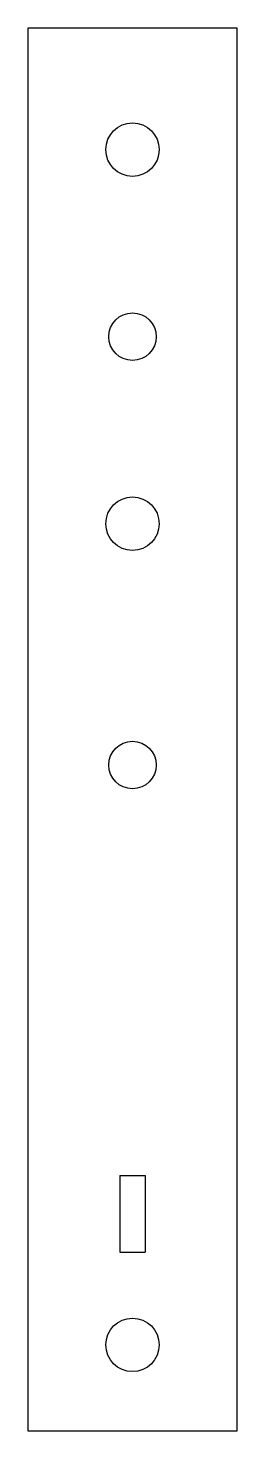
# Model space of a CAD drawing. Header units: millimetres. Extents: x 0 to 56, y 0 to 375.
import ezdxf

# ---------------------------------------------------------------- set-up
doc = ezdxf.new("R2010")
doc.units = ezdxf.units.MM

msp = doc.modelspace()

# ---------------------------------------------------------------- linework, layer by layer
for p, q in [((0, 375), (0, 0)), ((56, 375), (0, 375)), ((56, 0), (56, 375)), ((24.575, 68.25), (24.575, 47.75)), ((24.575, 68.25), (31.425, 68.25)), ((31.425, 68.25), (31.425, 47.75)), ((24.575, 47.75), (31.425, 47.75)), ((0, 0), (56, 0))]:
    msp.add_line(p, q)
for centre, radius in [((28, 342.5), 7.15), ((28, 292.5), 6.35), ((28, 242.5), 7.15), ((28, 178), 6.35), ((28, 23), 7.15)]:
    msp.add_circle(centre, radius)

doc.saveas('drawing.dxf')
